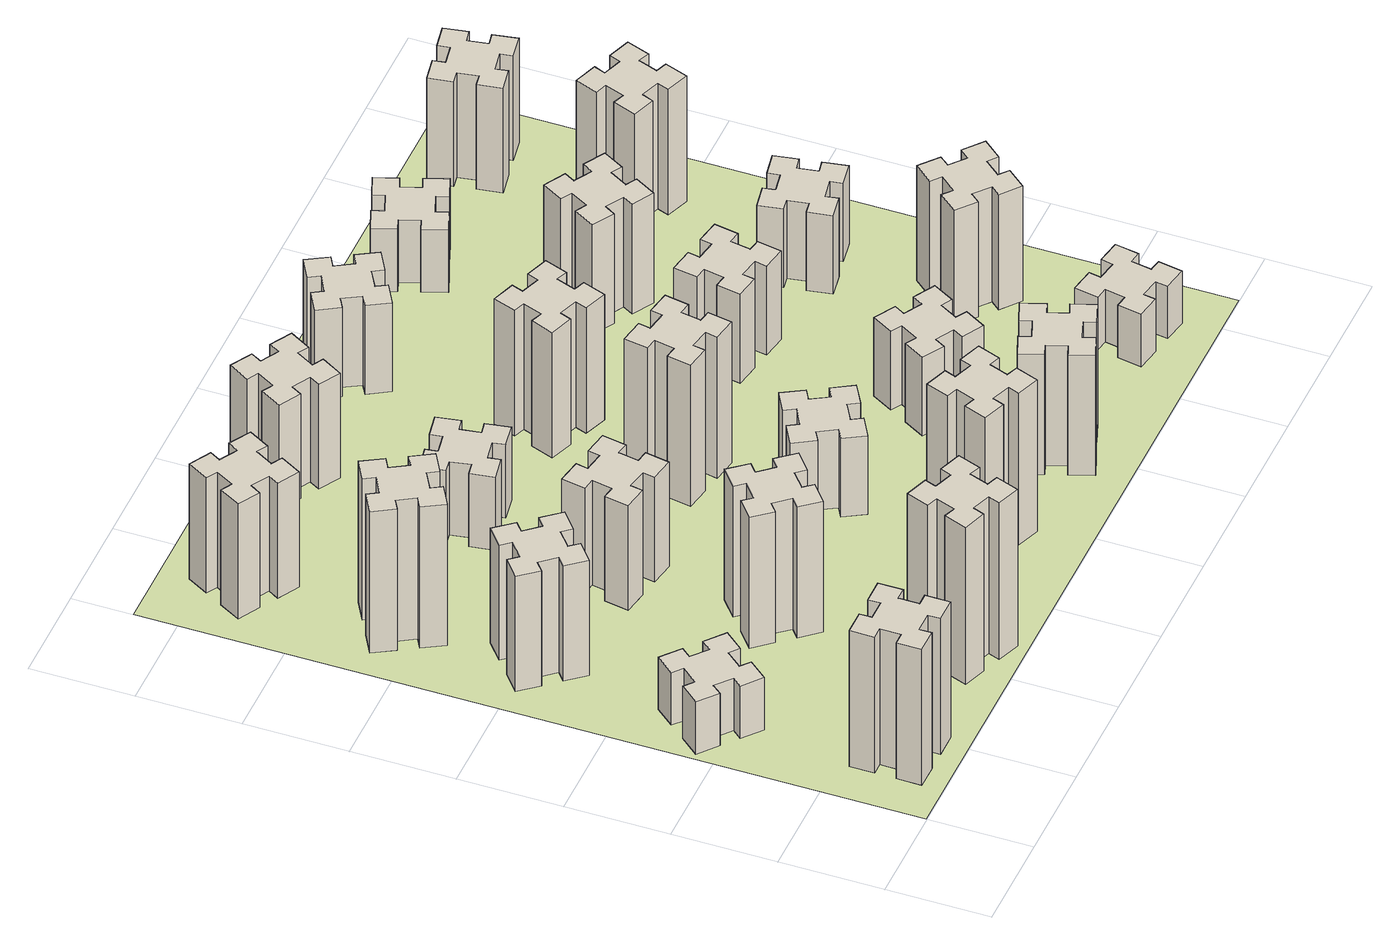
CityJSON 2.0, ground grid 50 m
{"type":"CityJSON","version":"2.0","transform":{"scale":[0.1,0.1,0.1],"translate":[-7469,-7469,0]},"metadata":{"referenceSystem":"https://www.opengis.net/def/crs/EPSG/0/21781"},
"CityObjects":{
"building1":{"type":"Building","attributes":{"class":"1000","function":"1000","usage":"1000","yearOfConstruction":2016,"roofType":"1000","measuredHeight":78,"storeysAboveGround":30,"storeysBelowGround":0},"geometry":[{"type":"Solid","lod":"1","boundaries":[[[[0,1,2,3,4,5,6,7,8,9,10,11,12,13,14,15,16,17,18,19]],[[17,16,20,21]],[[16,15,22,20]],[[15,14,23,22]],[[14,13,24,23]],[[13,12,25,24]],[[12,11,26,25]],[[11,10,27,26]],[[10,9,28,27]],[[9,8,29,28]],[[8,7,30,29]],[[7,6,31,30]],[[6,5,32,31]],[[5,4,33,32]],[[4,3,34,33]],[[3,2,35,34]],[[2,1,36,35]],[[1,0,37,36]],[[0,19,38,37]],[[19,18,39,38]],[[18,17,21,39]],[[24,25,26,27,28,29,30,31,32,33,34,35,36,37,38,39,21,20,22,23]]]]}]},
"building2":{"type":"Building","attributes":{"class":"1000","function":"1000","usage":"1000","yearOfConstruction":2016,"roofType":"1000","measuredHeight":30,"storeysAboveGround":30,"storeysBelowGround":0},"geometry":[{"type":"Solid","lod":"1","boundaries":[[[[40,41,42,43,44,45,46,47,48,49,50,51,52,53,54,55,56,57,58,59]],[[57,56,60,61]],[[56,55,62,60]],[[55,54,63,62]],[[54,53,64,63]],[[53,52,65,64]],[[52,51,66,65]],[[51,50,67,66]],[[50,49,68,67]],[[49,48,69,68]],[[48,47,70,69]],[[47,46,71,70]],[[46,45,72,71]],[[45,44,73,72]],[[44,43,74,73]],[[43,42,75,74]],[[42,41,76,75]],[[41,40,77,76]],[[40,59,78,77]],[[59,58,79,78]],[[58,57,61,79]],[[64,65,66,67,68,69,70,71,72,73,74,75,76,77,78,79,61,60,62,63]]]]}]},
"building3":{"type":"Building","attributes":{"class":"1000","function":"1000","usage":"1000","yearOfConstruction":2016,"roofType":"1000","measuredHeight":66,"storeysAboveGround":30,"storeysBelowGround":0},"geometry":[{"type":"Solid","lod":"1","boundaries":[[[[80,81,82,83,84,85,86,87,88,89,90,91,92,93,94,95,96,97,98,99]],[[97,96,100,101]],[[96,95,102,100]],[[95,94,103,102]],[[94,93,104,103]],[[93,92,105,104]],[[92,91,106,105]],[[91,90,107,106]],[[90,89,108,107]],[[89,88,109,108]],[[88,87,110,109]],[[87,86,111,110]],[[86,85,112,111]],[[85,84,113,112]],[[84,83,114,113]],[[83,82,115,114]],[[82,81,116,115]],[[81,80,117,116]],[[80,99,118,117]],[[99,98,119,118]],[[98,97,101,119]],[[104,105,106,107,108,109,110,111,112,113,114,115,116,117,118,119,101,100,102,103]]]]}]},
"building4":{"type":"Building","attributes":{"class":"1000","function":"1000","usage":"1000","yearOfConstruction":2016,"roofType":"1000","measuredHeight":81,"storeysAboveGround":30,"storeysBelowGround":0},"geometry":[{"type":"Solid","lod":"1","boundaries":[[[[120,121,122,123,124,125,126,127,128,129,130,131,132,133,134,135,136,137,138,139]],[[137,136,140,141]],[[136,135,142,140]],[[135,134,143,142]],[[134,133,144,143]],[[133,132,145,144]],[[132,131,146,145]],[[131,130,147,146]],[[130,129,148,147]],[[129,128,149,148]],[[128,127,150,149]],[[127,126,151,150]],[[126,125,152,151]],[[125,124,153,152]],[[124,123,154,153]],[[123,122,155,154]],[[122,121,156,155]],[[121,120,157,156]],[[120,139,158,157]],[[139,138,159,158]],[[138,137,141,159]],[[144,145,146,147,148,149,150,151,152,153,154,155,156,157,158,159,141,140,142,143]]]]}]},
"building5":{"type":"Building","attributes":{"class":"1000","function":"1000","usage":"1000","yearOfConstruction":2016,"roofType":"1000","measuredHeight":90,"storeysAboveGround":30,"storeysBelowGround":0},"geometry":[{"type":"Solid","lod":"1","boundaries":[[[[160,161,162,163,164,165,166,167,168,169,170,171,172,173,174,175,176,177,178,179]],[[177,176,180,181]],[[176,175,182,180]],[[175,174,183,182]],[[174,173,184,183]],[[173,172,185,184]],[[172,171,186,185]],[[171,170,187,186]],[[170,169,188,187]],[[169,168,189,188]],[[168,167,190,189]],[[167,166,191,190]],[[166,165,192,191]],[[165,164,193,192]],[[164,163,194,193]],[[163,162,195,194]],[[162,161,196,195]],[[161,160,197,196]],[[160,179,198,197]],[[179,178,199,198]],[[178,177,181,199]],[[184,185,186,187,188,189,190,191,192,193,194,195,196,197,198,199,181,180,182,183]]]]}]},
"building6":{"type":"Building","attributes":{"class":"1000","function":"1000","usage":"1000","yearOfConstruction":2016,"roofType":"1000","measuredHeight":75,"storeysAboveGround":30,"storeysBelowGround":0},"geometry":[{"type":"Solid","lod":"1","boundaries":[[[[200,201,202,203,204,205,206,207,208,209,210,211,212,213,214,215,216,217,218,219]],[[217,216,220,221]],[[216,215,222,220]],[[215,214,223,222]],[[214,213,224,223]],[[213,212,225,224]],[[212,211,226,225]],[[211,210,227,226]],[[210,209,228,227]],[[209,208,229,228]],[[208,207,230,229]],[[207,206,231,230]],[[206,205,232,231]],[[205,204,233,232]],[[204,203,234,233]],[[203,202,235,234]],[[202,201,236,235]],[[201,200,237,236]],[[200,219,238,237]],[[219,218,239,238]],[[218,217,221,239]],[[224,225,226,227,228,229,230,231,232,233,234,235,236,237,238,239,221,220,222,223]]]]}]},
"building7":{"type":"Building","attributes":{"class":"1000","function":"1000","usage":"1000","yearOfConstruction":2016,"roofType":"1000","measuredHeight":66,"storeysAboveGround":30,"storeysBelowGround":0},"geometry":[{"type":"Solid","lod":"1","boundaries":[[[[240,241,242,243,244,245,246,247,248,249,250,251,252,253,254,255,256,257,258,259]],[[257,256,260,261]],[[256,255,262,260]],[[255,254,263,262]],[[254,253,264,263]],[[253,252,265,264]],[[252,251,266,265]],[[251,250,267,266]],[[250,249,268,267]],[[249,248,269,268]],[[248,247,270,269]],[[247,246,271,270]],[[246,245,272,271]],[[245,244,273,272]],[[244,243,274,273]],[[243,242,275,274]],[[242,241,276,275]],[[241,240,277,276]],[[240,259,278,277]],[[259,258,279,278]],[[258,257,261,279]],[[264,265,266,267,268,269,270,271,272,273,274,275,276,277,278,279,261,260,262,263]]]]}]},
"building8":{"type":"Building","attributes":{"class":"1000","function":"1000","usage":"1000","yearOfConstruction":2016,"roofType":"1000","measuredHeight":60,"storeysAboveGround":30,"storeysBelowGround":0},"geometry":[{"type":"Solid","lod":"1","boundaries":[[[[280,281,282,283,284,285,286,287,288,289,290,291,292,293,294,295,296,297,298,299]],[[297,296,300,301]],[[296,295,302,300]],[[295,294,303,302]],[[294,293,304,303]],[[293,292,305,304]],[[292,291,306,305]],[[291,290,307,306]],[[290,289,308,307]],[[289,288,309,308]],[[288,287,310,309]],[[287,286,311,310]],[[286,285,312,311]],[[285,284,313,312]],[[284,283,314,313]],[[283,282,315,314]],[[282,281,316,315]],[[281,280,317,316]],[[280,299,318,317]],[[299,298,319,318]],[[298,297,301,319]],[[304,305,306,307,308,309,310,311,312,313,314,315,316,317,318,319,301,300,302,303]]]]}]},
"building9":{"type":"Building","attributes":{"class":"1000","function":"1000","usage":"1000","yearOfConstruction":2016,"roofType":"1000","measuredHeight":42,"storeysAboveGround":30,"storeysBelowGround":0},"geometry":[{"type":"Solid","lod":"1","boundaries":[[[[320,321,322,323,324,325,326,327,328,329,330,331,332,333,334,335,336,337,338,339]],[[337,336,340,341]],[[336,335,342,340]],[[335,334,343,342]],[[334,333,344,343]],[[333,332,345,344]],[[332,331,346,345]],[[331,330,347,346]],[[330,329,348,347]],[[329,328,349,348]],[[328,327,350,349]],[[327,326,351,350]],[[326,325,352,351]],[[325,324,353,352]],[[324,323,354,353]],[[323,322,355,354]],[[322,321,356,355]],[[321,320,357,356]],[[320,339,358,357]],[[339,338,359,358]],[[338,337,341,359]],[[344,345,346,347,348,349,350,351,352,353,354,355,356,357,358,359,341,340,342,343]]]]}]},
"building10":{"type":"Building","attributes":{"class":"1000","function":"1000","usage":"1000","yearOfConstruction":2016,"roofType":"1000","measuredHeight":87,"storeysAboveGround":30,"storeysBelowGround":0},"geometry":[{"type":"Solid","lod":"1","boundaries":[[[[360,361,362,363,364,365,366,367,368,369,370,371,372,373,374,375,376,377,378,379]],[[377,376,380,381]],[[376,375,382,380]],[[375,374,383,382]],[[374,373,384,383]],[[373,372,385,384]],[[372,371,386,385]],[[371,370,387,386]],[[370,369,388,387]],[[369,368,389,388]],[[368,367,390,389]],[[367,366,391,390]],[[366,365,392,391]],[[365,364,393,392]],[[364,363,394,393]],[[363,362,395,394]],[[362,361,396,395]],[[361,360,397,396]],[[360,379,398,397]],[[379,378,399,398]],[[378,377,381,399]],[[384,385,386,387,388,389,390,391,392,393,394,395,396,397,398,399,381,380,382,383]]]]}]},
"building11":{"type":"Building","attributes":{"class":"1000","function":"1000","usage":"1000","yearOfConstruction":2016,"roofType":"1000","measuredHeight":60,"storeysAboveGround":30,"storeysBelowGround":0},"geometry":[{"type":"Solid","lod":"1","boundaries":[[[[400,401,402,403,404,405,406,407,408,409,410,411,412,413,414,415,416,417,418,419]],[[417,416,420,421]],[[416,415,422,420]],[[415,414,423,422]],[[414,413,424,423]],[[413,412,425,424]],[[412,411,426,425]],[[411,410,427,426]],[[410,409,428,427]],[[409,408,429,428]],[[408,407,430,429]],[[407,406,431,430]],[[406,405,432,431]],[[405,404,433,432]],[[404,403,434,433]],[[403,402,435,434]],[[402,401,436,435]],[[401,400,437,436]],[[400,419,438,437]],[[419,418,439,438]],[[418,417,421,439]],[[424,425,426,427,428,429,430,431,432,433,434,435,436,437,438,439,421,420,422,423]]]]}]},
"building12":{"type":"Building","attributes":{"class":"1000","function":"1000","usage":"1000","yearOfConstruction":2016,"roofType":"1000","measuredHeight":45,"storeysAboveGround":30,"storeysBelowGround":0},"geometry":[{"type":"Solid","lod":"1","boundaries":[[[[440,441,442,443,444,445,446,447,448,449,450,451,452,453,454,455,456,457,458,459]],[[457,456,460,461]],[[456,455,462,460]],[[455,454,463,462]],[[454,453,464,463]],[[453,452,465,464]],[[452,451,466,465]],[[451,450,467,466]],[[450,449,468,467]],[[449,448,469,468]],[[448,447,470,469]],[[447,446,471,470]],[[446,445,472,471]],[[445,444,473,472]],[[444,443,474,473]],[[443,442,475,474]],[[442,441,476,475]],[[441,440,477,476]],[[440,459,478,477]],[[459,458,479,478]],[[458,457,461,479]],[[464,465,466,467,468,469,470,471,472,473,474,475,476,477,478,479,461,460,462,463]]]]}]},
"building13":{"type":"Building","attributes":{"class":"1000","function":"1000","usage":"1000","yearOfConstruction":2016,"roofType":"1000","measuredHeight":81,"storeysAboveGround":30,"storeysBelowGround":0},"geometry":[{"type":"Solid","lod":"1","boundaries":[[[[480,481,482,483,484,485,486,487,488,489,490,491,492,493,494,495,496,497,498,499]],[[497,496,500,501]],[[496,495,502,500]],[[495,494,503,502]],[[494,493,504,503]],[[493,492,505,504]],[[492,491,506,505]],[[491,490,507,506]],[[490,489,508,507]],[[489,488,509,508]],[[488,487,510,509]],[[487,486,511,510]],[[486,485,512,511]],[[485,484,513,512]],[[484,483,514,513]],[[483,482,515,514]],[[482,481,516,515]],[[481,480,517,516]],[[480,499,518,517]],[[499,498,519,518]],[[498,497,501,519]],[[504,505,506,507,508,509,510,511,512,513,514,515,516,517,518,519,501,500,502,503]]]]}]},
"building14":{"type":"Building","attributes":{"class":"1000","function":"1000","usage":"1000","yearOfConstruction":2016,"roofType":"1000","measuredHeight":72,"storeysAboveGround":30,"storeysBelowGround":0},"geometry":[{"type":"Solid","lod":"1","boundaries":[[[[520,521,522,523,524,525,526,527,528,529,530,531,532,533,534,535,536,537,538,539]],[[537,536,540,541]],[[536,535,542,540]],[[535,534,543,542]],[[534,533,544,543]],[[533,532,545,544]],[[532,531,546,545]],[[531,530,547,546]],[[530,529,548,547]],[[529,528,549,548]],[[528,527,550,549]],[[527,526,551,550]],[[526,525,552,551]],[[525,524,553,552]],[[524,523,554,553]],[[523,522,555,554]],[[522,521,556,555]],[[521,520,557,556]],[[520,539,558,557]],[[539,538,559,558]],[[538,537,541,559]],[[544,545,546,547,548,549,550,551,552,553,554,555,556,557,558,559,541,540,542,543]]]]}]},
"building15":{"type":"Building","attributes":{"class":"1000","function":"1000","usage":"1000","yearOfConstruction":2016,"roofType":"1000","measuredHeight":69,"storeysAboveGround":30,"storeysBelowGround":0},"geometry":[{"type":"Solid","lod":"1","boundaries":[[[[560,561,562,563,564,565,566,567,568,569,570,571,572,573,574,575,576,577,578,579]],[[577,576,580,581]],[[576,575,582,580]],[[575,574,583,582]],[[574,573,584,583]],[[573,572,585,584]],[[572,571,586,585]],[[571,570,587,586]],[[570,569,588,587]],[[569,568,589,588]],[[568,567,590,589]],[[567,566,591,590]],[[566,565,592,591]],[[565,564,593,592]],[[564,563,594,593]],[[563,562,595,594]],[[562,561,596,595]],[[561,560,597,596]],[[560,579,598,597]],[[579,578,599,598]],[[578,577,581,599]],[[584,585,586,587,588,589,590,591,592,593,594,595,596,597,598,599,581,580,582,583]]]]}]},
"building16":{"type":"Building","attributes":{"class":"1000","function":"1000","usage":"1000","yearOfConstruction":2016,"roofType":"1000","measuredHeight":51,"storeysAboveGround":30,"storeysBelowGround":0},"geometry":[{"type":"Solid","lod":"1","boundaries":[[[[600,601,602,603,604,605,606,607,608,609,610,611,612,613,614,615,616,617,618,619]],[[617,616,620,621]],[[616,615,622,620]],[[615,614,623,622]],[[614,613,624,623]],[[613,612,625,624]],[[612,611,626,625]],[[611,610,627,626]],[[610,609,628,627]],[[609,608,629,628]],[[608,607,630,629]],[[607,606,631,630]],[[606,605,632,631]],[[605,604,633,632]],[[604,603,634,633]],[[603,602,635,634]],[[602,601,636,635]],[[601,600,637,636]],[[600,619,638,637]],[[619,618,639,638]],[[618,617,621,639]],[[624,625,626,627,628,629,630,631,632,633,634,635,636,637,638,639,621,620,622,623]]]]}]},
"building17":{"type":"Building","attributes":{"class":"1000","function":"1000","usage":"1000","yearOfConstruction":2016,"roofType":"1000","measuredHeight":45,"storeysAboveGround":30,"storeysBelowGround":0},"geometry":[{"type":"Solid","lod":"1","boundaries":[[[[640,641,642,643,644,645,646,647,648,649,650,651,652,653,654,655,656,657,658,659]],[[657,656,660,661]],[[656,655,662,660]],[[655,654,663,662]],[[654,653,664,663]],[[653,652,665,664]],[[652,651,666,665]],[[651,650,667,666]],[[650,649,668,667]],[[649,648,669,668]],[[648,647,670,669]],[[647,646,671,670]],[[646,645,672,671]],[[645,644,673,672]],[[644,643,674,673]],[[643,642,675,674]],[[642,641,676,675]],[[641,640,677,676]],[[640,659,678,677]],[[659,658,679,678]],[[658,657,661,679]],[[664,665,666,667,668,669,670,671,672,673,674,675,676,677,678,679,661,660,662,663]]]]}]},
"building18":{"type":"Building","attributes":{"class":"1000","function":"1000","usage":"1000","yearOfConstruction":2016,"roofType":"1000","measuredHeight":51,"storeysAboveGround":30,"storeysBelowGround":0},"geometry":[{"type":"Solid","lod":"1","boundaries":[[[[680,681,682,683,684,685,686,687,688,689,690,691,692,693,694,695,696,697,698,699]],[[697,696,700,701]],[[696,695,702,700]],[[695,694,703,702]],[[694,693,704,703]],[[693,692,705,704]],[[692,691,706,705]],[[691,690,707,706]],[[690,689,708,707]],[[689,688,709,708]],[[688,687,710,709]],[[687,686,711,710]],[[686,685,712,711]],[[685,684,713,712]],[[684,683,714,713]],[[683,682,715,714]],[[682,681,716,715]],[[681,680,717,716]],[[680,699,718,717]],[[699,698,719,718]],[[698,697,701,719]],[[704,705,706,707,708,709,710,711,712,713,714,715,716,717,718,719,701,700,702,703]]]]}]},
"building19":{"type":"Building","attributes":{"class":"1000","function":"1000","usage":"1000","yearOfConstruction":2016,"roofType":"1000","measuredHeight":30,"storeysAboveGround":30,"storeysBelowGround":0},"geometry":[{"type":"Solid","lod":"1","boundaries":[[[[720,721,722,723,724,725,726,727,728,729,730,731,732,733,734,735,736,737,738,739]],[[737,736,740,741]],[[736,735,742,740]],[[735,734,743,742]],[[734,733,744,743]],[[733,732,745,744]],[[732,731,746,745]],[[731,730,747,746]],[[730,729,748,747]],[[729,728,749,748]],[[728,727,750,749]],[[727,726,751,750]],[[726,725,752,751]],[[725,724,753,752]],[[724,723,754,753]],[[723,722,755,754]],[[722,721,756,755]],[[721,720,757,756]],[[720,739,758,757]],[[739,738,759,758]],[[738,737,741,759]],[[744,745,746,747,748,749,750,751,752,753,754,755,756,757,758,759,741,740,742,743]]]]}]},
"building20":{"type":"Building","attributes":{"class":"1000","function":"1000","usage":"1000","yearOfConstruction":2016,"roofType":"1000","measuredHeight":63,"storeysAboveGround":30,"storeysBelowGround":0},"geometry":[{"type":"Solid","lod":"1","boundaries":[[[[760,761,762,763,764,765,766,767,768,769,770,771,772,773,774,775,776,777,778,779]],[[777,776,780,781]],[[776,775,782,780]],[[775,774,783,782]],[[774,773,784,783]],[[773,772,785,784]],[[772,771,786,785]],[[771,770,787,786]],[[770,769,788,787]],[[769,768,789,788]],[[768,767,790,789]],[[767,766,791,790]],[[766,765,792,791]],[[765,764,793,792]],[[764,763,794,793]],[[763,762,795,794]],[[762,761,796,795]],[[761,760,797,796]],[[760,779,798,797]],[[779,778,799,798]],[[778,777,781,799]],[[784,785,786,787,788,789,790,791,792,793,794,795,796,797,798,799,781,780,782,783]]]]}]},
"building21":{"type":"Building","attributes":{"class":"1000","function":"1000","usage":"1000","yearOfConstruction":2016,"roofType":"1000","measuredHeight":36,"storeysAboveGround":30,"storeysBelowGround":0},"geometry":[{"type":"Solid","lod":"1","boundaries":[[[[800,801,802,803,804,805,806,807,808,809,810,811,812,813,814,815,816,817,818,819]],[[817,816,820,821]],[[816,815,822,820]],[[815,814,823,822]],[[814,813,824,823]],[[813,812,825,824]],[[812,811,826,825]],[[811,810,827,826]],[[810,809,828,827]],[[809,808,829,828]],[[808,807,830,829]],[[807,806,831,830]],[[806,805,832,831]],[[805,804,833,832]],[[804,803,834,833]],[[803,802,835,834]],[[802,801,836,835]],[[801,800,837,836]],[[800,819,838,837]],[[819,818,839,838]],[[818,817,821,839]],[[824,825,826,827,828,829,830,831,832,833,834,835,836,837,838,839,821,820,822,823]]]]}]},
"building22":{"type":"Building","attributes":{"class":"1000","function":"1000","usage":"1000","yearOfConstruction":2016,"roofType":"1000","measuredHeight":66,"storeysAboveGround":30,"storeysBelowGround":0},"geometry":[{"type":"Solid","lod":"1","boundaries":[[[[840,841,842,843,844,845,846,847,848,849,850,851,852,853,854,855,856,857,858,859]],[[857,856,860,861]],[[856,855,862,860]],[[855,854,863,862]],[[854,853,864,863]],[[853,852,865,864]],[[852,851,866,865]],[[851,850,867,866]],[[850,849,868,867]],[[849,848,869,868]],[[848,847,870,869]],[[847,846,871,870]],[[846,845,872,871]],[[845,844,873,872]],[[844,843,874,873]],[[843,842,875,874]],[[842,841,876,875]],[[841,840,877,876]],[[840,859,878,877]],[[859,858,879,878]],[[858,857,861,879]],[[864,865,866,867,868,869,870,871,872,873,874,875,876,877,878,879,861,860,862,863]]]]}]},
"building23":{"type":"Building","attributes":{"class":"1000","function":"1000","usage":"1000","yearOfConstruction":2016,"roofType":"1000","measuredHeight":45,"storeysAboveGround":30,"storeysBelowGround":0},"geometry":[{"type":"Solid","lod":"1","boundaries":[[[[880,881,882,883,884,885,886,887,888,889,890,891,892,893,894,895,896,897,898,899]],[[897,896,900,901]],[[896,895,902,900]],[[895,894,903,902]],[[894,893,904,903]],[[893,892,905,904]],[[892,891,906,905]],[[891,890,907,906]],[[890,889,908,907]],[[889,888,909,908]],[[888,887,910,909]],[[887,886,911,910]],[[886,885,912,911]],[[885,884,913,912]],[[884,883,914,913]],[[883,882,915,914]],[[882,881,916,915]],[[881,880,917,916]],[[880,899,918,917]],[[899,898,919,918]],[[898,897,901,919]],[[904,905,906,907,908,909,910,911,912,913,914,915,916,917,918,919,901,900,902,903]]]]}]},
"building24":{"type":"Building","attributes":{"class":"1000","function":"1000","usage":"1000","yearOfConstruction":2016,"roofType":"1000","measuredHeight":72,"storeysAboveGround":30,"storeysBelowGround":0},"geometry":[{"type":"Solid","lod":"1","boundaries":[[[[920,921,922,923,924,925,926,927,928,929,930,931,932,933,934,935,936,937,938,939]],[[937,936,940,941]],[[936,935,942,940]],[[935,934,943,942]],[[934,933,944,943]],[[933,932,945,944]],[[932,931,946,945]],[[931,930,947,946]],[[930,929,948,947]],[[929,928,949,948]],[[928,927,950,949]],[[927,926,951,950]],[[926,925,952,951]],[[925,924,953,952]],[[924,923,954,953]],[[923,922,955,954]],[[922,921,956,955]],[[921,920,957,956]],[[920,939,958,957]],[[939,938,959,958]],[[938,937,941,959]],[[944,945,946,947,948,949,950,951,952,953,954,955,956,957,958,959,941,940,942,943]]]]}]},
"building25":{"type":"Building","attributes":{"class":"1000","function":"1000","usage":"1000","yearOfConstruction":2016,"roofType":"1000","measuredHeight":60,"storeysAboveGround":30,"storeysBelowGround":0},"geometry":[{"type":"Solid","lod":"1","boundaries":[[[[960,961,962,963,964,965,966,967,968,969,970,971,972,973,974,975,976,977,978,979]],[[977,976,980,981]],[[976,975,982,980]],[[975,974,983,982]],[[974,973,984,983]],[[973,972,985,984]],[[972,971,986,985]],[[971,970,987,986]],[[970,969,988,987]],[[969,968,989,988]],[[968,967,990,989]],[[967,966,991,990]],[[966,965,992,991]],[[965,964,993,992]],[[964,963,994,993]],[[963,962,995,994]],[[962,961,996,995]],[[961,960,997,996]],[[960,979,998,997]],[[979,978,999,998]],[[978,977,981,999]],[[984,985,986,987,988,989,990,991,992,993,994,995,996,997,998,999,981,980,982,983]]]]}]},
"landuse1":{"type":"LandUse","attributes":{"name":"plot1","function":"1010"},"geometry":[{"type":"MultiSurface","lod":"1","boundaries":[[[1000,1001,1002,1003]]]}]}
},
"vertices":[
[265,325,0],[265,225,0],[205,225,0],[205,105,0],[325,105,0],[325,165,0],[425,165,0],[425,105,0],[545,105,0],[545,225,0],[485,225,0],[485,325,0],[545,325,0],[545,445,0],[425,445,0],[425,385,0],[325,385,0],[325,445,0],[205,445,0],[205,325,0],[325,385,780],[325,445,780],[425,385,780],[425,445,780],[545,445,780],[545,325,780],[485,325,780],[485,225,780],[545,225,780],[545,105,780],[425,105,780],[425,165,780],[325,165,780],[325,105,780],[205,105,780],[205,225,780],[265,225,780],[265,325,780],[205,325,780],[205,445,780],
[223,1224,0],[159,1148,0],[113,1186,0],[36,1094,0],[128,1017,0],[166,1063,0],[243,999,0],[204,953,0],[296,876,0],[373,968,0],[327,1006,0],[392,1083,0],[438,1044,0],[515,1136,0],[423,1213,0],[384,1167,0],[308,1232,0],[346,1278,0],[254,1355,0],[177,1263,0],[308,1232,300],[346,1278,300],[384,1167,300],[423,1213,300],[515,1136,300],[438,1044,300],[392,1083,300],[327,1006,300],[373,968,300],[296,876,300],[204,953,300],[243,999,300],[166,1063,300],[128,1017,300],[36,1094,300],[113,1186,300],[159,1148,300],[223,1224,300],[177,1263,300],[254,1355,300],
[492,1988,0],[427,2064,0],[473,2103,0],[396,2195,0],[304,2118,0],[343,2072,0],[266,2007,0],[228,2053,0],[136,1976,0],[213,1884,0],[259,1923,0],[323,1846,0],[277,1808,0],[354,1716,0],[446,1793,0],[408,1839,0],[484,1903,0],[523,1857,0],[615,1934,0],[538,2026,0],[484,1903,660],[523,1857,660],[408,1839,660],[446,1793,660],[354,1716,660],[277,1808,660],[323,1846,660],[259,1923,660],[213,1884,660],[136,1976,660],[228,2053,660],[266,2007,660],[343,2072,660],[304,2118,660],[396,2195,660],[473,2103,660],[427,2064,660],[492,1988,660],[538,2026,660],[615,1934,660],
[496,2607,0],[446,2694,0],[498,2724,0],[438,2828,0],[334,2768,0],[364,2716,0],[277,2666,0],[247,2718,0],[143,2658,0],[203,2554,0],[255,2584,0],[305,2497,0],[253,2467,0],[313,2363,0],[417,2423,0],[387,2475,0],[474,2525,0],[504,2473,0],[608,2533,0],[548,2637,0],[474,2525,810],[504,2473,810],[387,2475,810],[417,2423,810],[313,2363,810],[253,2467,810],[305,2497,810],[255,2584,810],[203,2554,810],[143,2658,810],[247,2718,810],[277,2666,810],[364,2716,810],[334,2768,810],[438,2828,810],[498,2724,810],[446,2694,810],[496,2607,810],[548,2637,810],[608,2533,810],
[1029,360,0],[995,266,0],[939,287,0],[897,174,0],[1010,133,0],[1031,189,0],[1125,155,0],[1104,99,0],[1217,57,0],[1258,170,0],[1202,191,0],[1236,285,0],[1292,264,0],[1333,377,0],[1220,418,0],[1200,362,0],[1106,396,0],[1127,452,0],[1014,493,0],[973,380,0],[1106,396,900],[1127,452,900],[1200,362,900],[1220,418,900],[1333,377,900],[1292,264,900],[1236,285,900],[1202,191,900],[1258,170,900],[1217,57,900],[1104,99,900],[1125,155,900],[1031,189,900],[1010,133,900],[897,174,900],[939,287,900],[995,266,900],[1029,360,900],[973,380,900],[1014,493,900],
[1132,1148,0],[1067,1224,0],[1113,1263,0],[1036,1355,0],[944,1278,0],[983,1232,0],[906,1167,0],[868,1213,0],[776,1136,0],[853,1044,0],[899,1083,0],[963,1006,0],[917,968,0],[994,876,0],[1086,953,0],[1048,999,0],[1124,1063,0],[1163,1017,0],[1255,1094,0],[1178,1186,0],[1124,1063,750],[1163,1017,750],[1048,999,750],[1086,953,750],[994,876,750],[917,968,750],[963,1006,750],[899,1083,750],[853,1044,750],[776,1136,750],[868,1213,750],[906,1167,750],[983,1232,750],[944,1278,750],[1036,1355,750],[1113,1263,750],[1067,1224,750],[1132,1148,750],[1178,1186,750],[1255,1094,750],
[474,3406,0],[387,3456,0],[417,3508,0],[313,3568,0],[253,3464,0],[305,3434,0],[255,3347,0],[203,3377,0],[143,3273,0],[247,3213,0],[277,3265,0],[364,3215,0],[334,3163,0],[438,3103,0],[498,3207,0],[446,3237,0],[496,3324,0],[548,3294,0],[608,3398,0],[504,3458,0],[496,3324,660],[548,3294,660],[446,3237,660],[498,3207,660],[438,3103,660],[334,3163,660],[364,3215,660],[277,3265,660],[247,3213,660],[143,3273,660],[203,3377,660],[255,3347,660],[305,3434,660],[253,3464,660],[313,3568,660],[417,3508,660],[387,3456,660],[474,3406,660],[504,3458,660],[608,3398,660],
[1084,1955,0],[985,1972,0],[996,2031,0],[877,2052,0],[857,1934,0],[916,1924,0],[898,1825,0],[839,1836,0],[818,1717,0],[937,1697,0],[947,1756,0],[1045,1738,0],[1035,1679,0],[1153,1658,0],[1174,1777,0],[1115,1787,0],[1132,1885,0],[1191,1875,0],[1212,1993,0],[1094,2014,0],[1132,1885,600],[1191,1875,600],[1115,1787,600],[1174,1777,600],[1153,1658,600],[1035,1679,600],[1045,1738,600],[947,1756,600],[937,1697,600],[818,1717,600],[839,1836,600],[898,1825,600],[916,1924,600],[857,1934,600],[877,2052,600],[996,2031,600],[985,1972,600],[1084,1955,600],[1094,2014,600],[1212,1993,600],
[1232,2565,0],[1215,2664,0],[1274,2674,0],[1253,2792,0],[1135,2771,0],[1145,2712,0],[1047,2695,0],[1037,2754,0],[918,2733,0],[939,2615,0],[998,2625,0],[1016,2527,0],[957,2517,0],[977,2398,0],[1096,2419,0],[1085,2478,0],[1184,2496,0],[1194,2437,0],[1312,2457,0],[1291,2576,0],[1184,2496,420],[1194,2437,420],[1085,2478,420],[1096,2419,420],[977,2398,420],[957,2517,420],[1016,2527,420],[998,2625,420],[939,2615,420],[918,2733,420],[1037,2754,420],[1047,2695,420],[1145,2712,420],[1135,2771,420],[1253,2792,420],[1274,2674,420],[1215,2664,420],[1232,2565,420],[1291,2576,420],[1312,2457,420],
[1940,562,0],[1846,596,0],[1867,652,0],[1754,693,0],[1713,580,0],[1769,560,0],[1735,466,0],[1679,487,0],[1637,374,0],[1750,333,0],[1771,389,0],[1865,355,0],[1844,299,0],[1957,257,0],[1998,370,0],[1942,391,0],[1976,485,0],[2032,464,0],[2073,577,0],[1960,618,0],[1976,485,870],[2032,464,870],[1942,391,870],[1998,370,870],[1957,257,870],[1844,299,870],[1865,355,870],[1771,389,870],[1750,333,870],[1637,374,870],[1679,487,870],[1735,466,870],[1769,560,870],[1713,580,870],[1754,693,870],[1867,652,870],[1846,596,870],[1940,562,870],[1960,618,870],[2073,577,870],
[1045,3534,0],[995,3447,0],[943,3477,0],[883,3373,0],[987,3313,0],[1017,3365,0],[1104,3315,0],[1074,3263,0],[1178,3203,0],[1238,3307,0],[1186,3337,0],[1236,3424,0],[1288,3394,0],[1348,3498,0],[1244,3558,0],[1214,3506,0],[1127,3556,0],[1157,3608,0],[1053,3668,0],[993,3564,0],[1127,3556,600],[1157,3608,600],[1214,3506,600],[1244,3558,600],[1348,3498,600],[1288,3394,600],[1236,3424,600],[1186,3337,600],[1238,3307,600],[1178,3203,600],[1074,3263,600],[1104,3315,600],[1017,3365,600],[987,3313,600],[883,3373,600],[943,3477,600],[995,3447,600],[1045,3534,600],[993,3564,600],[1053,3668,600],
[1735,1204,0],[1785,1117,0],[1733,1087,0],[1793,983,0],[1897,1043,0],[1867,1095,0],[1954,1145,0],[1984,1093,0],[2088,1153,0],[2028,1257,0],[1976,1227,0],[1926,1314,0],[1978,1344,0],[1918,1448,0],[1814,1388,0],[1844,1336,0],[1757,1286,0],[1727,1338,0],[1623,1278,0],[1683,1174,0],[1757,1286,450],[1727,1338,450],[1844,1336,450],[1814,1388,450],[1918,1448,450],[1978,1344,450],[1926,1314,450],[1976,1227,450],[2028,1257,450],[2088,1153,450],[1984,1093,450],[1954,1145,450],[1867,1095,450],[1897,1043,450],[1793,983,450],[1733,1087,450],[1785,1117,450],[1735,1204,450],[1683,1174,450],[1623,1278,450],
[1656,1924,0],[1638,1825,0],[1579,1836,0],[1558,1717,0],[1677,1697,0],[1687,1756,0],[1785,1738,0],[1775,1679,0],[1893,1658,0],[1914,1777,0],[1855,1787,0],[1872,1885,0],[1931,1875,0],[1952,1993,0],[1834,2014,0],[1824,1955,0],[1725,1972,0],[1736,2031,0],[1617,2052,0],[1597,1934,0],[1725,1972,810],[1736,2031,810],[1824,1955,810],[1834,2014,810],[1952,1993,810],[1931,1875,810],[1872,1885,810],[1855,1787,810],[1914,1777,810],[1893,1658,810],[1775,1679,810],[1785,1738,810],[1687,1756,810],[1677,1697,810],[1558,1717,810],[1579,1836,810],[1638,1825,810],[1656,1924,810],[1597,1934,810],[1617,2052,810],
[1942,2411,0],[1976,2505,0],[2032,2484,0],[2073,2597,0],[1960,2638,0],[1940,2582,0],[1846,2616,0],[1867,2672,0],[1754,2713,0],[1713,2600,0],[1769,2580,0],[1735,2486,0],[1679,2507,0],[1637,2394,0],[1750,2353,0],[1771,2409,0],[1865,2375,0],[1844,2319,0],[1957,2277,0],[1998,2390,0],[1865,2375,720],[1844,2319,720],[1771,2409,720],[1750,2353,720],[1637,2394,720],[1679,2507,720],[1735,2486,720],[1769,2580,720],[1713,2600,720],[1754,2713,720],[1867,2672,720],[1846,2616,720],[1940,2582,720],[1960,2638,720],[2073,2597,720],[2032,2484,720],[1976,2505,720],[1942,2411,720],[1998,2390,720],[1957,2277,720],
[2616,366,0],[2582,460,0],[2638,480,0],[2597,593,0],[2484,552,0],[2505,496,0],[2411,462,0],[2390,518,0],[2277,477,0],[2319,364,0],[2375,385,0],[2409,291,0],[2353,270,0],[2394,157,0],[2507,199,0],[2486,255,0],[2580,289,0],[2600,233,0],[2713,274,0],[2672,387,0],[2580,289,690],[2600,233,690],[2486,255,690],[2507,199,690],[2394,157,690],[2353,270,690],[2409,291,690],[2375,385,690],[2319,364,690],[2277,477,690],[2390,518,690],[2411,462,690],[2505,496,690],[2484,552,690],[2597,593,690],[2638,480,690],[2582,460,690],[2616,366,690],[2672,387,690],[2713,274,690],
[1976,3447,0],[1926,3534,0],[1978,3564,0],[1918,3668,0],[1814,3608,0],[1844,3556,0],[1757,3506,0],[1727,3558,0],[1623,3498,0],[1683,3394,0],[1735,3424,0],[1785,3337,0],[1733,3307,0],[1793,3203,0],[1897,3263,0],[1867,3315,0],[1954,3365,0],[1984,3313,0],[2088,3373,0],[2028,3477,0],[1954,3365,510],[1984,3313,510],[1867,3315,510],[1897,3263,510],[1793,3203,510],[1733,3307,510],[1785,3337,510],[1735,3424,510],[1683,3394,510],[1623,3498,510],[1727,3558,510],[1757,3506,510],[1844,3556,510],[1814,3608,510],[1918,3668,510],[1978,3564,510],[1926,3534,510],[1976,3447,510],[2028,3477,510],[2088,3373,510],
[2525,1114,0],[2475,1027,0],[2423,1057,0],[2363,953,0],[2467,893,0],[2497,945,0],[2584,895,0],[2554,843,0],[2658,783,0],[2718,887,0],[2666,917,0],[2716,1004,0],[2768,974,0],[2828,1078,0],[2724,1138,0],[2694,1086,0],[2607,1136,0],[2637,1188,0],[2533,1248,0],[2473,1144,0],[2607,1136,450],[2637,1188,450],[2694,1086,450],[2724,1138,450],[2828,1078,450],[2768,974,450],[2716,1004,450],[2666,917,450],[2718,887,450],[2658,783,450],[2554,843,450],[2584,895,450],[2497,945,450],[2467,893,450],[2363,953,450],[2423,1057,450],[2475,1027,450],[2525,1114,450],[2473,1144,450],[2533,1248,450],
[2695,1887,0],[2712,1985,0],[2771,1975,0],[2792,2093,0],[2674,2114,0],[2664,2055,0],[2565,2072,0],[2576,2131,0],[2457,2152,0],[2437,2034,0],[2496,2024,0],[2478,1925,0],[2419,1936,0],[2398,1817,0],[2517,1797,0],[2527,1856,0],[2625,1838,0],[2615,1779,0],[2733,1758,0],[2754,1877,0],[2625,1838,510],[2615,1779,510],[2527,1856,510],[2517,1797,510],[2398,1817,510],[2419,1936,510],[2478,1925,510],[2496,2024,510],[2437,2034,510],[2457,2152,510],[2576,2131,510],[2565,2072,510],[2664,2055,510],[2674,2114,510],[2792,2093,510],[2771,1975,510],[2712,1985,510],[2695,1887,510],[2754,1877,510],[2733,1758,510],
[3267,276,0],[3365,258,0],[3355,199,0],[3473,178,0],[3494,297,0],[3435,307,0],[3452,405,0],[3511,395,0],[3532,513,0],[3414,534,0],[3404,475,0],[3305,492,0],[3316,551,0],[3197,572,0],[3177,454,0],[3236,444,0],[3218,345,0],[3159,356,0],[3138,237,0],[3257,217,0],[3218,345,300],[3159,356,300],[3236,444,300],[3177,454,300],[3197,572,300],[3316,551,300],[3305,492,300],[3404,475,300],[3414,534,300],[3532,513,300],[3511,395,300],[3452,405,300],[3435,307,300],[3494,297,300],[3473,178,300],[3355,199,300],[3365,258,300],[3267,276,300],[3257,217,300],[3138,237,300],
[2766,2497,0],[2816,2584,0],[2868,2554,0],[2928,2658,0],[2824,2718,0],[2794,2666,0],[2707,2716,0],[2737,2768,0],[2633,2828,0],[2573,2724,0],[2625,2694,0],[2575,2607,0],[2523,2637,0],[2463,2533,0],[2567,2473,0],[2597,2525,0],[2684,2475,0],[2654,2423,0],[2758,2363,0],[2818,2467,0],[2684,2475,630],[2654,2423,630],[2597,2525,630],[2567,2473,630],[2463,2533,630],[2523,2637,630],[2575,2607,630],[2625,2694,630],[2573,2724,630],[2633,2828,630],[2737,2768,630],[2707,2716,630],[2794,2666,630],[2824,2718,630],[2928,2658,630],[2868,2554,630],[2816,2584,630],[2766,2497,630],[2818,2467,630],[2758,2363,630],
[2605,3556,0],[2511,3522,0],[2490,3578,0],[2377,3537,0],[2419,3424,0],[2475,3445,0],[2509,3351,0],[2453,3330,0],[2494,3217,0],[2607,3259,0],[2586,3315,0],[2680,3349,0],[2700,3293,0],[2813,3334,0],[2772,3447,0],[2716,3426,0],[2682,3520,0],[2738,3540,0],[2697,3653,0],[2584,3612,0],[2682,3520,360],[2738,3540,360],[2716,3426,360],[2772,3447,360],[2813,3334,360],[2700,3293,360],[2680,3349,360],[2586,3315,360],[2607,3259,360],[2494,3217,360],[2453,3330,360],[2509,3351,360],[2475,3445,360],[2419,3424,360],[2377,3537,360],[2490,3578,360],[2511,3522,360],[2605,3556,360],[2584,3612,360],[2697,3653,360],
[3387,1006,0],[3452,1083,0],[3498,1044,0],[3575,1136,0],[3483,1213,0],[3444,1167,0],[3368,1232,0],[3406,1278,0],[3314,1355,0],[3237,1263,0],[3283,1224,0],[3219,1148,0],[3173,1186,0],[3096,1094,0],[3188,1017,0],[3226,1063,0],[3303,999,0],[3264,953,0],[3356,876,0],[3433,968,0],[3303,999,660],[3264,953,660],[3226,1063,660],[3188,1017,660],[3096,1094,660],[3173,1186,660],[3219,1148,660],[3283,1224,660],[3237,1263,660],[3314,1355,660],[3406,1278,660],[3368,1232,660],[3444,1167,660],[3483,1213,660],[3575,1136,660],[3498,1044,660],[3452,1083,660],[3387,1006,660],[3433,968,660],[3356,876,660],
[3205,1738,0],[3304,1756,0],[3314,1697,0],[3432,1717,0],[3411,1836,0],[3352,1825,0],[3335,1924,0],[3394,1934,0],[3373,2052,0],[3255,2031,0],[3265,1972,0],[3167,1955,0],[3157,2014,0],[3038,1993,0],[3059,1875,0],[3118,1885,0],[3136,1787,0],[3077,1777,0],[3097,1658,0],[3216,1679,0],[3136,1787,450],[3077,1777,450],[3118,1885,450],[3059,1875,450],[3038,1993,450],[3157,2014,450],[3167,1955,450],[3265,1972,450],[3255,2031,450],[3373,2052,450],[3394,1934,450],[3335,1924,450],[3352,1825,450],[3411,1836,450],[3432,1717,450],[3314,1697,450],[3304,1756,450],[3205,1738,450],[3216,1679,450],[3097,1658,450],
[3249,2780,0],[3215,2686,0],[3159,2707,0],[3117,2594,0],[3230,2553,0],[3251,2609,0],[3345,2575,0],[3324,2519,0],[3437,2477,0],[3478,2590,0],[3422,2611,0],[3456,2705,0],[3512,2684,0],[3553,2797,0],[3440,2838,0],[3420,2782,0],[3326,2816,0],[3347,2872,0],[3234,2913,0],[3193,2800,0],[3326,2816,720],[3347,2872,720],[3420,2782,720],[3440,2838,720],[3553,2797,720],[3512,2684,720],[3456,2705,720],[3422,2611,720],[3478,2590,720],[3437,2477,720],[3324,2519,720],[3345,2575,720],[3251,2609,720],[3230,2553,720],[3117,2594,720],[3159,2707,720],[3215,2686,720],[3249,2780,720],[3193,2800,720],[3234,2913,720],
[3305,3318,0],[3404,3336,0],[3414,3277,0],[3532,3297,0],[3511,3416,0],[3452,3405,0],[3435,3504,0],[3494,3514,0],[3473,3632,0],[3355,3611,0],[3365,3552,0],[3267,3535,0],[3257,3594,0],[3138,3573,0],[3159,3455,0],[3218,3465,0],[3236,3367,0],[3177,3357,0],[3197,3238,0],[3316,3259,0],[3236,3367,600],[3177,3357,600],[3218,3465,600],[3159,3455,600],[3138,3573,600],[3257,3594,600],[3267,3535,600],[3365,3552,600],[3355,3611,600],[3473,3632,600],[3494,3514,600],[3435,3504,600],[3452,3405,600],[3511,3416,600],[3532,3297,600],[3414,3277,600],[3404,3336,600],[3305,3318,600],[3316,3259,600],[3197,3238,600],
[5,3705,0],[3705,3705,0],[3705,5,0],[5,5,0]
]}
